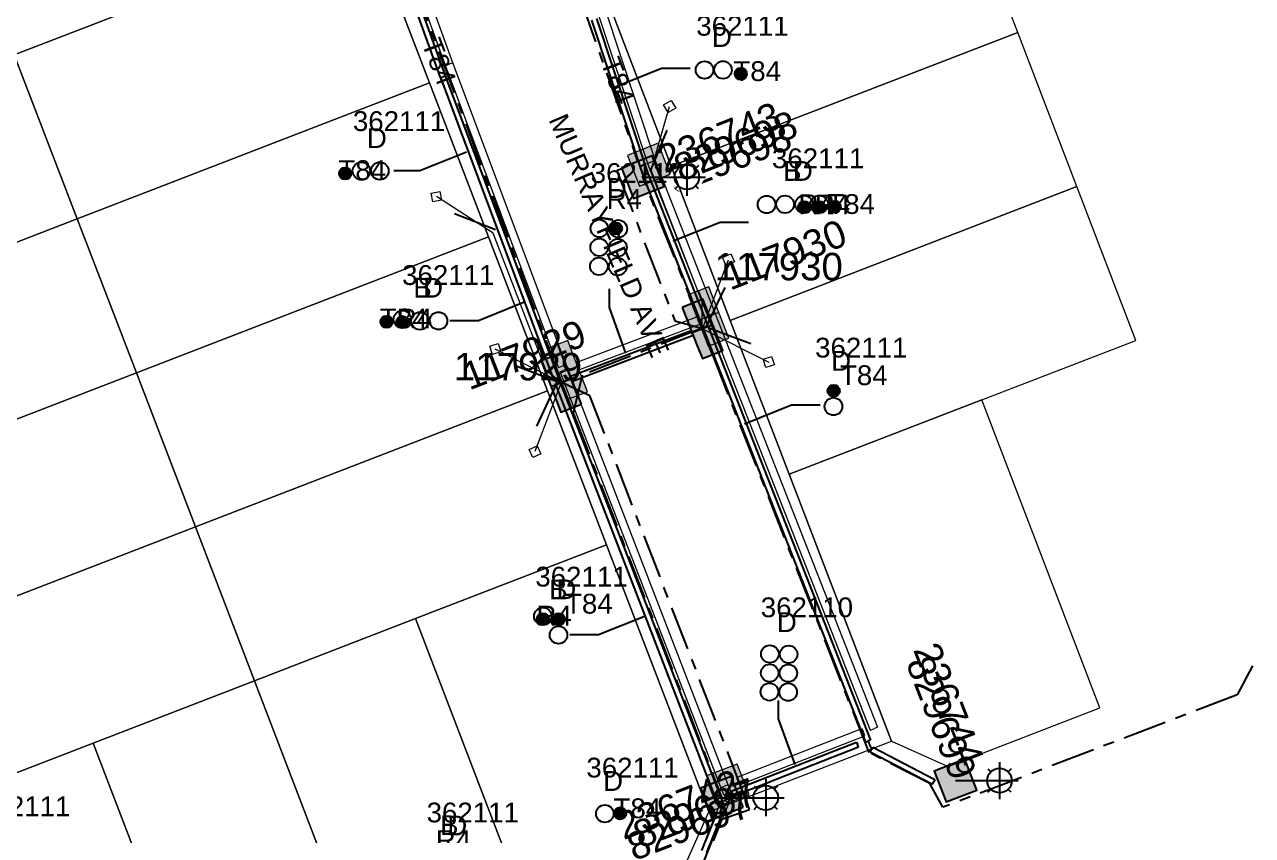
# Model space of a CAD drawing. Header units: metres. Extents: x 0 to 310918, y 0 to 6270107.
# Drawn here: x 310788.2 to 310899.8, y 6269673.4 to 6269747.1 of the extents above; entities that cross this region are included whole.
import ezdxf
from ezdxf.enums import TextEntityAlignment as Align

# ---------------------------------------------------------------- set-up
doc = ezdxf.new("R2010")
doc.units = ezdxf.units.M
doc.linetypes.add('Cable Exist UG', pattern=[7, 4, -1, 1, -1])
doc.linetypes.add('PHANTOMX2', pattern=[6.6, 3, -0.75, 0.2, -0.75, 0.2, -0.75, 0.2, -0.75])
doc.layers.get('0').update_dxf_attribs({"color": 6})
for name, color, linetype, lineweight in [('_User Miscellaneous1', 30, 'Continuous', 13), ('_User_LV_Exist', 5, 'Continuous', 35), ('Cadastre Developer_SP_NEW', 92, 'Continuous', 15), ('Cadastre Land Parcels_SP_EXT', 118, 'Continuous', 15), ('Cadastre Roads_SP_EXT', 218, 'Continuous', 15), ('Mains_LV_EXT', 163, 'Continuous', 25), ('Mains_LV_SL_EXT', 135, 'Continuous', 25), ('Services_SP_EXT', 42, 'PHANTOMX2', 20)]:
    doc.layers.add(name, color=color, linetype=linetype, lineweight=lineweight)
doc.layers.add('_User Miscellaneous12', color=252, linetype='Continuous', lineweight=13, plot=False, transparency=0.75)
for name, color, linetype in [('Duct_SP_EXT', 30, 'Continuous'), ('SupportsUG_SP_LV_EXT', 7, 'Continuous'), ('SupportsUG_SP_LV_SL_EXT', 7, 'Continuous'), ('Trench_SP_EXT', 7, 'Continuous')]:
    doc.layers.add(name, color=color, linetype=linetype)
doc.layers.add('Features_HIDE', color=1, linetype='Continuous', plot=False)
doc.styles.add('COLUMN_LABEL', font='arial.ttf', dxfattribs={"height": 2})
doc.styles.add('iecARIAL', font='arial.ttf', dxfattribs={"height": 2})
doc.styles.add('POLE_LABEL', font='arial.ttf', dxfattribs={"height": 2})
doc.styles.add('SL_LABEL', font='arial.ttf', dxfattribs={"height": 2})
doc.styles.get("Standard").update_dxf_attribs({"font": 'arial.ttf'})

# ---------------------------------------------------------------- blocks, each defined once
blk = doc.blocks.new('COLUMN_EXT')
blk.add_hatch(color=256).paths.add_polyline_path([(1.5, -1.5), (1.5, 1.5), (-1.5, 1.5), (-1.5, -1.5)])
blk.add_lwpolyline([(1.5, 1.5), (-1.5, 1.5), (-1.5, -1.5), (1.5, -1.5)], close=True)
at = {"flags": 1}
blk.add_attdef('Z', (-1.81, 2.35), '', height=0.2, rotation=180, dxfattribs=at)
at = {"flags": 9}
for tag, p in [('STREETNAME', (-1.81, 1.6)), ('LOCATION', (-1.81, 1.4)), ('SUBURB', (-1.81, 1.8)), ('LEGEND', (-1.81, 1.2)), ('NOTES', (-1.81, 2)), ('COLUMN_TYPE', (-1.81, 0.4)), ('OWNED_BY', (-1.81, 0.6)), ('USAGE', (-1.81, 1)), ('STATE', (-1.81, 0.8))]:
    blk.add_attdef(tag, text='', height=0.2, rotation=180, dxfattribs=at).set_placement(p, align=Align.MIDDLE_LEFT)
for tag, style, p in [('STRUCTURE_PLANT_NUMBER', 'POLE_LABEL', (-1.81, -0.03)), ('STREET_CODE', 'COLUMN_LABEL', (-1.81, 0.2))]:
    blk.add_attdef(tag, text='', height=0.2, rotation=180, dxfattribs=dict(at, style=style)).set_placement(p, align=Align.MIDDLE_LEFT)
at = {"style": 'COLUMN_LABEL', "width": 0.9, "flags": 8}
blk.add_attdef('ASSET_NUM', text='', height=2, rotation=270, dxfattribs=at).set_placement((2, -4), align=Align.MIDDLE_LEFT)
blk = doc.blocks.new('PILLAR_EXT')
blk.add_hatch(color=256).paths.add_polyline_path([(-2.5, 1), (-2.5, -1), (2.5, -1), (2.5, 1)])
for p, q in [((-2.5, 0), (2.5, 0)), ((0, 1), (0, -1))]:
    blk.add_line(p, q)
at = {"ltscale": 10}
blk.add_line((2.5, 0), (-2.5, 0), dxfattribs=at)
blk.add_lwpolyline([(-2.5, -1), (-1.25, -1), (1.25, -1), (2.5, -1), (2.5, 1), (-2.5, 1)], close=True)
at = {"width": 0.9, "flags": 8}
blk.add_attdef('ASSET_NUM', text='', height=2, rotation=90, dxfattribs=at).set_placement((-2, 4), align=Align.MIDDLE_LEFT)
for tag, p, flags in [('OWNED_BY', (0, -0.2), 9), ('STATE', (0, -0.4), 9), ('SUPPORT_TYPE', (0, -0.6), 9), ('USAGE', (0, -0.8), 9), ('LEGEND', (0, -1), 9), ('LOCATION', (0, -1.2), 9), ('STREETNAME', (0, -1.8), 9), ('SUBURB', (0, -2), 1), ('NOTES', (0, -1.4), 9), ('PARENT', (0, -1.6), 9)]:
    blk.add_attdef(tag, p, '', height=0.2, dxfattribs=dict(flags=flags))
blk = doc.blocks.new('DUCT_EXT')
blk.add_circle((0, 0.8), 0.8)
at = {"flags": 1}
blk.add_attdef('Z', (0, 0), '', height=0.2, dxfattribs=at)
at = {"flags": 9}
for tag, p in [('DUCT_CODE', (0, 0)), ('XSECT_TYPE', (0, -0.2)), ('STATE', (0, -0.6)), ('FB_REFERENCE', (0, -0.4)), ('NOTES', (0, -0.8))]:
    blk.add_attdef(tag, text='', height=0.2, dxfattribs=at).set_placement(p, align=Align.MIDDLE_LEFT)
blk = doc.blocks.new('SL_LANTERN_EXT')
at = {"flags": 9}
for tag, p in [('LRATECODE', (-7.4, 0)), ('LOUTREACHVOCAB', (-7.2, 0)), ('LOUTREACH', (-7, 0)), ('LANTNUMBER', (-6.6, 0)), ('LNEW', (-6.4, 0)), ('LMASTVOCAB', (-6.2, 0)), ('LMAST', (-6, 0)), ('LLAMPVOCAB', (-5.8, 0)), ('LLAMP', (-5.6, 0)), ('LEXIST', (-5.4, 0)), ('LCHARGE3PERCENT', (-5.2, 0)), ('LCHARGE3', (-5, 0)), ('LCHARGE2PERCENT', (-4.8, 0)), ('LCHARGE2', (-4.6, 0)), ('LCHARGE1PERCENT', (-4.4, 0)), ('LCHARGE1', (-4.2, 0)), ('LCATEGORY', (-4, 0)), ('LBRACKETVOCAB', (-3.8, 0)), ('LBRACKET', (-3.6, 0)), ('LKINGHEIGHT', (-3.4, 0)), ('CREPLACE', (-3.2, 0)), ('CREMOVE', (-3, 0)), ('CNUMBER', (-2.8, 0)), ('CNEW', (-2.6, 0)), ('CEXIST', (-2.4, 0)), ('USAGE', (-2.2, 0)), ('STATE', (-2, 0)), ('OWNED_BY', (-1.8, 0)), ('ORIENTATION', (-1.6, 0)), ('OPERATING_VOLTAGE', (-1.4, 0)), ('NO_PHASES', (-1.2, 0)), ('LANTERN_TYPE', (-1, 0)), ('LANTERN_PURPOSE', (-0.8, 0)), ('CONTROL_TYPE', (-0.6, 0)), ('CONSTRUCTED_VOLTAGE', (-0.4, 0))]:
    blk.add_attdef(tag, text='', height=0.001, rotation=270, dxfattribs=at).set_placement(p, align=Align.MIDDLE_LEFT)
at = {"style": 'SL_LABEL', "flags": 9}
blk.add_attdef('STREET_CODE', text='', height=0.001, rotation=270, dxfattribs=at).set_placement((0, 0), align=Align.MIDDLE_LEFT)
at = {"flags": 1}
blk.add_attdef('Z', (0, 0), '', height=0.001, rotation=270, dxfattribs=at)
at = {"width": 0.9}
blk.add_attdef('LNUMBER', text='', height=1, dxfattribs=at).set_placement((7, -1), align=Align.MIDDLE_LEFT)
at = {"flags": 9}
for tag, p in [('LREMOVE', (0, -7.6)), ('LREPLACE', (0, -7.8)), ('LTYPE', (0, -8)), ('LTYPEVOCAB', (0, -8.2)), ('LEGEND', (0, -8.4)), ('SUBURB', (0, -8.6)), ('STREETNAME', (0, -8.8)), ('LOCATION', (0, -9)), ('NOTES', (0, -9.2)), ('MAINTAINED_BY', (0, -9.86))]:
    blk.add_attdef(tag, text='', height=0.001, dxfattribs=at).set_placement(p, align=Align.MIDDLE_LEFT)
blk.add_attdef('OPERATED_BY', (0, -9.61), '', height=0.001, dxfattribs=at)
at = {"layer": 'Features_HIDE', "width": 0.9}
blk.add_attdef('ASSET_NUM', text='', height=1, dxfattribs=at).set_placement((7, 1), align=Align.MIDDLE_LEFT)
at = {"transparency": 33554651}
blk.add_wipeout([(5.69, 0), (5.06, -1.06), (4, -1.69), (2.94, -1.06), (2.31, 0), (2.94, 1.06), (4, 1.69), (5.06, 1.06)], dxfattribs=at)
for p, q in [((4, 1.69), (4, 0)), ((0, 0), (4, 0)), ((2.94, 1.06), (3.2, 0.8)), ((5.06, 1.06), (4.8, 0.8)), ((2.94, -1.06), (3.2, -0.8)), ((4, 0), (5.69, 0)), ((4, 0), (4, -1.69)), ((5.06, -1.06), (4.8, -0.8))]:
    blk.add_line(p, q)
blk.add_circle((4, 0), 1.12)
blk = doc.blocks.new('CCP_EXT')
at = {"flags": 9}
for tag, p in [('STATE', (0, -1.8)), ('LEGEND', (0, -1.4)), ('LIFE_SUPPORT', (0, -1.6)), ('NOTES', (0, -2))]:
    blk.add_attdef(tag, text='', height=0.2, dxfattribs=at).set_placement(p, align=Align.MIDDLE_LEFT)
at = {"transparency": 33554651}
blk.add_wipeout([(0, 0.57), (0.57, 0), (0, -0.57), (-0.57, 0)], dxfattribs=at)
blk.add_lwpolyline([(-0.57, 0), (0, 0.57), (0.57, 0), (0, -0.57), (-0.57, 0)])
at = {"flags": 1}
blk.add_attdef('Z', (0, 0), '', height=0.2, dxfattribs=at)
at = {"flags": 9}
for tag, p in [('CCP_TYPE', (0, 0)), ('CONSTRUCTED_VOLTAGE', (0, -0.2)), ('OPERATING_VOLTAGE', (0, -0.6)), ('ORIENTATION', (0, -0.8)), ('OWNED_BY', (0, -1)), ('NO_PHASES', (0, -0.4)), ('USAGE', (0, -1.2))]:
    blk.add_attdef(tag, text='', height=0.2, dxfattribs=at).set_placement(p, align=Align.MIDDLE_LEFT)
blk = doc.blocks.new('CABLE_LARGE_EXT')
h = blk.add_hatch(color=256)
edge = h.paths.add_edge_path()
edge.add_arc((0, 0.55), 0.55, 0, 360)
blk.add_circle((0, 0.55), 0.55)
at = {"flags": 1}
blk.add_attdef('Z', (0, 0), '', height=0.2, dxfattribs=at)
at = {"flags": 9}
for tag, p in [('COND_CODE', (0, 0)), ('STATE', (0, -0.4)), ('XSECT_SIZE', (0, -0.6)), ('FB_REFERENCE', (0, -0.2)), ('NOTES', (0, -0.8))]:
    blk.add_attdef(tag, text='', height=0.2, dxfattribs=at).set_placement(p, align=Align.MIDDLE_LEFT)

msp = doc.modelspace()

# ---------------------------------------------------------------- linework, layer by layer
at = {"layer": '_User Miscellaneous1'}
for p, q in [((310826.47, 6269743.38), (310821.06, 6269758.37)), ((310827.14, 6269743.62), (310821.74, 6269758.62)), ((310827.14, 6269743.62), (310826.81, 6269743.5)), ((310827.14, 6269743.62), (310826.81, 6269743.5)), ((310826.47, 6269743.37), (310826.81, 6269743.5)), ((310826.47, 6269743.38), (310826.81, 6269743.5)), ((310838.36, 6269716.37), (310849.32, 6269720.53)), ((310849.32, 6269720.53), (310849.45, 6269720.19)), ((310849.58, 6269719.86), (310849.45, 6269720.19)), ((310850.3, 6269720.61), (310850.63, 6269720.74)), ((310850.3, 6269720.61), (310850.63, 6269720.74)), ((310850.97, 6269720.87), (310850.63, 6269720.74)), ((310850.97, 6269720.87), (310850.63, 6269720.74)), ((310838.61, 6269715.7), (310849.58, 6269719.86)), ((310836.76, 6269715.9), (310837.09, 6269716.02)), ((310836.9, 6269715.53), (310837.23, 6269715.66)), ((310837.43, 6269716.15), (310837.09, 6269716.02)), ((310837.57, 6269715.79), (310837.23, 6269715.66)), ((310838.36, 6269716.37), (310838.48, 6269716.04)), ((310838.61, 6269715.7), (310838.48, 6269716.04)), ((310864.33, 6269683.09), (310864.47, 6269682.75)), ((310864.6, 6269682.42), (310864.47, 6269682.75)), ((310865.08, 6269682.93), (310865.42, 6269683.06)), ((310865.75, 6269683.19), (310865.42, 6269683.06))]:
    msp.add_line(p, q, dxfattribs=at)
at = {"layer": 'Cadastre Developer_SP_NEW', "linetype": 'Continuous'}
for points in [[(310819.29, 6269756.73), (310813.93, 6269770.73), (310796.57, 6269764.03), (310781.92, 6269758.36), (310787.28, 6269744.36), (310819.29, 6269756.73)], [(310793.01, 6269729.44), (310787.28, 6269744.36), (310755.27, 6269731.99), (310758.51, 6269723.56), (310761, 6269717.07), (310793.01, 6269729.44)], [(310798.38, 6269715.43), (310793.01, 6269729.44), (310761, 6269717.07), (310766.37, 6269703.06), (310798.38, 6269715.43)], [(310803.74, 6269701.42), (310798.38, 6269715.43), (310766.37, 6269703.06), (310771.74, 6269689.05), (310803.74, 6269701.42)], [(310794.46, 6269681.75), (310809.11, 6269687.41), (310803.74, 6269701.42), (310771.74, 6269689.05), (310777.1, 6269675.05), (310794.46, 6269681.75)], [(310834.49, 6269665.06), (310823.76, 6269693.07), (310809.11, 6269687.41), (310819.84, 6269659.4), (310834.49, 6269665.06)], [(310819.84, 6269659.4), (310809.11, 6269687.41), (310794.46, 6269681.75), (310805.19, 6269653.74), (310819.84, 6269659.4)], [(310805.19, 6269653.74), (310794.46, 6269681.75), (310777.1, 6269675.05), (310786.4, 6269650.77), (310791.56, 6269648.48), (310805.19, 6269653.74)]]:
    msp.add_lwpolyline(points, close=True, dxfattribs=at)
at = {"layer": 'Cadastre Land Parcels_SP_EXT', "linetype": 'Continuous'}
for points in [[(310819.29, 6269756.73), (310813.93, 6269770.73), (310796.57, 6269764.03), (310781.92, 6269758.36), (310787.28, 6269744.36), (310819.29, 6269756.73)], [(310878.5, 6269746.38), (310873.14, 6269760.39), (310841.62, 6269748.22), (310846.99, 6269734.21), (310878.5, 6269746.38)], [(310825.01, 6269741.8), (310819.29, 6269756.73), (310787.28, 6269744.36), (310793.01, 6269729.44), (310825.01, 6269741.8)], [(310883.87, 6269732.38), (310878.5, 6269746.38), (310846.99, 6269734.21), (310852.36, 6269720.2), (310883.87, 6269732.38)], [(310793.01, 6269729.44), (310787.28, 6269744.36), (310755.27, 6269731.99), (310758.51, 6269723.56), (310761, 6269717.07), (310793.01, 6269729.44)], [(310830.38, 6269727.79), (310825.01, 6269741.8), (310793.01, 6269729.44), (310798.38, 6269715.43), (310830.38, 6269727.79)], [(310875.23, 6269712.96), (310889.23, 6269718.37), (310883.87, 6269732.38), (310852.36, 6269720.2), (310857.72, 6269706.2), (310875.23, 6269712.96)], [(310798.38, 6269715.43), (310793.01, 6269729.44), (310761, 6269717.07), (310766.37, 6269703.06), (310798.38, 6269715.43)], [(310835.75, 6269713.78), (310830.38, 6269727.79), (310798.38, 6269715.43), (310803.74, 6269701.42), (310835.75, 6269713.78)], [(310803.74, 6269701.42), (310798.38, 6269715.43), (310766.37, 6269703.06), (310771.74, 6269689.05), (310803.74, 6269701.42)], [(310823.76, 6269693.07), (310841.11, 6269699.78), (310835.75, 6269713.78), (310803.74, 6269701.42), (310809.11, 6269687.41), (310823.76, 6269693.07)], [(310885.96, 6269684.96), (310875.23, 6269712.96), (310857.72, 6269706.2), (310867.02, 6269681.92), (310872.18, 6269679.63), (310885.96, 6269684.96)], [(310794.46, 6269681.75), (310809.11, 6269687.41), (310803.74, 6269701.42), (310771.74, 6269689.05), (310777.1, 6269675.05), (310794.46, 6269681.75)], [(310848.11, 6269670.33), (310850.41, 6269675.51), (310841.11, 6269699.78), (310823.76, 6269693.07), (310834.49, 6269665.06), (310848.11, 6269670.33)], [(310834.49, 6269665.06), (310823.76, 6269693.07), (310809.11, 6269687.41), (310819.84, 6269659.4), (310834.49, 6269665.06)], [(310819.84, 6269659.4), (310809.11, 6269687.41), (310794.46, 6269681.75), (310805.19, 6269653.74), (310819.84, 6269659.4)], [(310805.19, 6269653.74), (310794.46, 6269681.75), (310777.1, 6269675.05), (310786.4, 6269650.77), (310791.56, 6269648.48), (310805.19, 6269653.74)]]:
    msp.add_lwpolyline(points, close=True, dxfattribs=at)
at = {"layer": 'Duct_SP_EXT'}
for p, q in [((310826.03, 6269742.28), (310820.63, 6269757.28)), ((310826.49, 6269742.45), (310821.08, 6269757.44)), ((310826.49, 6269742.45), (310826.26, 6269742.36)), ((310826.49, 6269742.45), (310826.26, 6269742.36)), ((310826.03, 6269742.28), (310826.26, 6269742.36)), ((310826.04, 6269742.28), (310826.26, 6269742.36)), ((310837.85, 6269715.13), (310848.82, 6269719.29)), ((310848.82, 6269719.29), (310848.91, 6269719.06)), ((310848.99, 6269718.84), (310848.91, 6269719.06)), ((310849.86, 6269719.52), (310850.09, 6269719.61)), ((310849.86, 6269719.52), (310850.09, 6269719.61)), ((310850.31, 6269719.69), (310850.09, 6269719.61)), ((310850.31, 6269719.69), (310850.09, 6269719.61)), ((310838.02, 6269714.68), (310848.99, 6269718.84)), ((310836.32, 6269714.81), (310836.55, 6269714.89)), ((310836.46, 6269714.45), (310836.69, 6269714.53)), ((310836.77, 6269714.98), (310836.55, 6269714.89)), ((310836.91, 6269714.62), (310836.69, 6269714.53)), ((310837.85, 6269715.13), (310837.94, 6269714.9)), ((310838.02, 6269714.68), (310837.94, 6269714.9)), ((310863.83, 6269681.85), (310863.92, 6269681.62)), ((310864.01, 6269681.4), (310863.92, 6269681.62)), ((310864.65, 6269681.84), (310864.87, 6269681.93)), ((310865.1, 6269682.02), (310864.87, 6269681.93)), ((310865.09, 6269680.95), (310865.2, 6269681.16)), ((310865.31, 6269681.37), (310865.2, 6269681.16))]:
    msp.add_line(p, q, dxfattribs=at)
for points in [[(310848.71, 6269743.11), (310846.12, 6269743.11), (310841.85, 6269741.39)], [(310821.77, 6269733.82), (310822.97, 6269733.82), (310824.13, 6269733.82), (310828.4, 6269735.54)], [(310854.03, 6269729.11), (310851.44, 6269729.11), (310847.17, 6269727.39)], [(310841.34, 6269723.06), (310841.34, 6269721.38), (310842.85, 6269717.22)], [(310826.87, 6269720.2), (310829.47, 6269720.2), (310833.73, 6269721.92)], [(310860.53, 6269712.49), (310857.93, 6269712.49), (310853.66, 6269710.77)], [(310837.78, 6269691.62), (310840.38, 6269691.62), (310844.64, 6269693.34)], [(310856.72, 6269685.64), (310856.72, 6269683.96), (310858.23, 6269679.8)]]:
    msp.add_lwpolyline(points, dxfattribs=at)
at = {"layer": 'Trench_SP_EXT', "linetype": 'Cable Exist UG'}
for points in [[(310827.29, 6269729.91), (310831.3, 6269728.37)], [(310854.23, 6269718.05), (310850.18, 6269719.57), (310852.12, 6269723.67)], [(310849.74, 6269719.47), (310848.93, 6269719.09)], [(310834.79, 6269710.58), (310836.64, 6269714.6), (310832.57, 6269716.15)], [(310837.95, 6269714.94), (310837.02, 6269714.56)]]:
    msp.add_lwpolyline(points, dxfattribs=at)
msp.add_lwpolyline([(310865.2, 6269681.24, -0.100947), (310864.93, 6269681.88)], format="xyb", dxfattribs=at)

# ---------------------------------------------------------------- block references
at = {"layer": 'Duct_SP_EXT'}
for name, p in [('DUCT_EXT', (310850.02, 6269742.17)), ('DUCT_EXT', (310851.7, 6269742.18)), ('CABLE_LARGE_EXT', (310853.31, 6269742.07)), ('DUCT_EXT', (310820.51, 6269732.99)), ('CABLE_LARGE_EXT', (310817.36, 6269733.01)), ('DUCT_EXT', (310818.83, 6269732.98)), ('DUCT_EXT', (310855.66, 6269729.94)), ('DUCT_EXT', (310857.34, 6269729.95)), ('DUCT_EXT', (310859.07, 6269729.95)), ('DUCT_EXT', (310860.45, 6269729.95)), ('CABLE_LARGE_EXT', (310859.07, 6269729.95)), ('CABLE_LARGE_EXT', (310860.45, 6269729.95)), ('CABLE_LARGE_EXT', (310861.85, 6269729.97)), ('CABLE_LARGE_EXT', (310821.12, 6269719.52)), ('DUCT_EXT', (310822.55, 6269719.5)), ('CABLE_LARGE_EXT', (310822.55, 6269719.5)), ('DUCT_EXT', (310824.16, 6269719.35)), ('DUCT_EXT', (310825.84, 6269719.36)), ('CABLE_LARGE_EXT', (310861.76, 6269713.25)), ('DUCT_EXT', (310861.74, 6269711.57)), ('DUCT_EXT', (310835.33, 6269692.48)), ('CABLE_LARGE_EXT', (310835.33, 6269692.48)), ('CABLE_LARGE_EXT', (310836.78, 6269692.47)), ('DUCT_EXT', (310836.75, 6269690.79))]:
    msp.add_blockref(name, p, dxfattribs=at)
for name, p, rotation in [('DUCT_EXT', (310839.66, 6269728.57), 269.2926806302204), ('DUCT_EXT', (310841.38, 6269728.54), 269.2926806302204), ('CABLE_LARGE_EXT', (310841.42, 6269728.56), 269.9999999999998), ('DUCT_EXT', (310839.65, 6269726.85), 269.2926806302204), ('DUCT_EXT', (310841.35, 6269726.83), 269.2926806302204), ('DUCT_EXT', (310839.62, 6269725.12), 269.2926806302204), ('DUCT_EXT', (310841.33, 6269725.1), 269.2926806302204), ('DUCT_EXT', (310855.16, 6269689.86), 269.2926806302204), ('DUCT_EXT', (310856.87, 6269689.83), 269.2926806302204), ('DUCT_EXT', (310855.14, 6269688.14), 269.2926806302204), ('DUCT_EXT', (310856.84, 6269688.12), 269.2926806302204), ('DUCT_EXT', (310855.12, 6269686.42), 269.2926806302204), ('DUCT_EXT', (310856.82, 6269686.4), 269.2926806302204), ('DUCT_EXT', (310840.16, 6269675.33), 269.9999999999998)]:
    msp.add_blockref(name, p, dxfattribs=dict(at, rotation=rotation))
at = {"layer": 'SupportsUG_SP_LV_EXT'}
ref = msp.add_blockref('PILLAR_EXT', (310849.84, 6269719.42), dxfattribs=dict(at, rotation=291.4288602635694))
ref.add_attrib('ASSET_NUM', '117930', dxfattribs={"layer": '0', "height": 2.5, "style": 'iecARIAL'}).set_placement((310850.94, 6269725.09), align=Align.MIDDLE_LEFT)
ref = msp.add_blockref('PILLAR_EXT', (310837, 6269714.55), dxfattribs=dict(at, rotation=111.1095242308256))
ref.add_attrib('ASSET_NUM', '117929', dxfattribs={"layer": '0', "height": 2.5, "style": 'iecARIAL'}).set_placement((310838.89, 6269715.99), align=Align.MIDDLE_RIGHT)
at = {"layer": 'SupportsUG_SP_LV_SL_EXT'}
ref = msp.add_blockref('COLUMN_EXT', (310844.42, 6269733.23), dxfattribs=dict(at, rotation=111.4288602635696))
ref.add_attrib('ASSET_NUM', '829698', dxfattribs={"layer": '0', "height": 2.5, "rotation": 21.4289, "style": 'COLUMN_LABEL'}).set_placement((310846.42, 6269733.98), align=Align.TOP_LEFT)
ref = msp.add_blockref('COLUMN_EXT', (310872.83, 6269678.34), dxfattribs=dict(at, rotation=21.16857685765192))
ref.add_attrib('ASSET_NUM', '829699', dxfattribs={"layer": '0', "height": 2.5, "rotation": 291.1686, "style": 'COLUMN_LABEL'}).set_placement((310874.83, 6269679.09), align=Align.TOP_RIGHT)
ref = msp.add_blockref('COLUMN_EXT', (310851.58, 6269676.78), dxfattribs=dict(at, rotation=291.1095242308254))
ref.add_attrib('ASSET_NUM', '829697', dxfattribs={"layer": '0', "height": 2.5, "rotation": 21.1095, "style": 'COLUMN_LABEL'}).set_placement((310853.58, 6269677.53), align=Align.TOP_RIGHT)

# ---------------------------------------------------------------- texts
at = {"layer": 'Duct_SP_EXT'}
for s, p in [('362111', (310849.27, 6269746.09)), ('D', (310850.69, 6269745.07)), ('T84', (310852.64, 6269741.97)), ('362111', (310818.06, 6269737.42)), ('D', (310819.33, 6269735.87)), ('362111', (310856.15, 6269734.04)), ('T84', (310816.74, 6269732.96)), ('B', (310857.16, 6269732.89)), ('D', (310858.05, 6269732.89)), ('362110', (310839.67, 6269732.7)), ('D', (310841.13, 6269731.34)), ('R4', (310858.56, 6269729.85)), ('R4', (310860.05, 6269729.84)), ('T84', (310861.18, 6269729.88)), ('362111', (310822.53, 6269723.42)), ('B', (310823.55, 6269722.27)), ('D', (310824.44, 6269722.27)), ('T84', (310820.51, 6269719.47)), ('R4', (310822.04, 6269719.46)), ('362111', (310860.07, 6269716.82)), ('D', (310861.53, 6269715.62)), ('T84', (310862.33, 6269714.31)), ('362111', (310834.64, 6269695.99)), ('B', (310835.89, 6269694.83)), ('D', (310836.55, 6269694.84)), ('T84', (310837.34, 6269693.53)), ('362110', (310855.13, 6269693.2)), ('R4', (310834.74, 6269692.44)), ('D', (310856.59, 6269691.85)), ('362111', (310839.28, 6269678.62)), ('D', (310840.8, 6269677.4)), ('362111', (310783.99, 6269675.1)), ('362111', (310824.76, 6269674.54)), ('B', (310825.98, 6269673.38)), ('D', (310826.64, 6269673.36)), ('R4', (310825.59, 6269672.03))]:
    msp.add_text(s, height=1.8, dxfattribs=at).set_placement(p)
at = {"layer": 'Mains_LV_EXT'}
for rotation, p in [(290.8901, (310824.28, 6269745.43)), (290.509, (310840.55, 6269743.72))]:
    msp.add_text('T84', height=1.8, rotation=rotation, dxfattribs=at).set_placement(p)

# ---------------------------------------------------------------- next in the draw order: block references
at = {"layer": 'Features_HIDE'}
ref = msp.add_blockref('SL_LANTERN_EXT', (310844.42, 6269733.23), dxfattribs=at)
ref.add_attrib('ASSET_NUM', '236743', dxfattribs={"layer": '0', "height": 2.5, "rotation": 21.4289, "style": 'iecARIAL'}).set_placement((310845.92, 6269734.73), align=Align.MIDDLE_LEFT)
ref = msp.add_blockref('SL_LANTERN_EXT', (310872.83, 6269678.34), dxfattribs=at)
ref.add_attrib('ASSET_NUM', '236744', dxfattribs={"layer": '0', "height": 2.5, "rotation": 291.1686, "style": 'iecARIAL'}).set_placement((310874.33, 6269679.84), align=Align.MIDDLE_RIGHT)
ref = msp.add_blockref('SL_LANTERN_EXT', (310851.58, 6269676.78), dxfattribs=at)
ref.add_attrib('ASSET_NUM', '236742', dxfattribs={"layer": '0', "height": 2.5, "rotation": 21.1095, "style": 'iecARIAL'}).set_placement((310853.08, 6269678.28), align=Align.MIDDLE_RIGHT)
at = {"layer": 'Services_SP_EXT'}
for p, rotation in [((310825.65, 6269731.46), 326.0206578394815), ((310852.2, 6269725.71), 249.4288602981267), ((310831, 6269717.59), 333.109524165388), ((310855.86, 6269716.41), 153.4288604923203), ((310834.61, 6269708.26), 69.10952412341044)]:
    msp.add_blockref('CCP_EXT', p, dxfattribs=dict(at, rotation=rotation))

# ---------------------------------------------------------------- next in the draw order: linework, layer by layer
at = {"layer": '_User Miscellaneous1'}
for p, q in [((310840.18, 6269748.6), (310844.85, 6269734.5)), ((310840.87, 6269748.83), (310845.53, 6269734.73)), ((310837.43, 6269716.15), (310827.14, 6269743.62)), ((310836.76, 6269715.9), (310826.47, 6269743.37)), ((310844.85, 6269734.5), (310845.19, 6269734.61)), ((310844.85, 6269734.48), (310845.19, 6269734.61)), ((310845.52, 6269734.74), (310845.19, 6269734.61)), ((310845.53, 6269734.73), (310845.19, 6269734.61)), ((310845.52, 6269734.74), (310850.97, 6269720.87)), ((310844.85, 6269734.48), (310850.3, 6269720.61)), ((310850.3, 6269720.61), (310865.08, 6269682.93)), ((310850.97, 6269720.87), (310865.75, 6269683.19)), ((310852.17, 6269677.96), (310837.57, 6269715.79)), ((310851.5, 6269677.71), (310836.9, 6269715.53)), ((310852.93, 6269678.61), (310864.33, 6269683.09)), ((310853.19, 6269677.94), (310864.6, 6269682.42)), ((310851.5, 6269677.71), (310851.84, 6269677.83)), ((310851.5, 6269677.71), (310851.84, 6269677.83)), ((310851.76, 6269677.04), (310851.5, 6269677.71)), ((310852.17, 6269677.96), (310851.84, 6269677.83)), ((310852.17, 6269677.96), (310851.84, 6269677.83)), ((310852.53, 6269677.04), (310852.17, 6269677.96)), ((310852.93, 6269678.61), (310853.06, 6269678.28)), ((310853.19, 6269677.94), (310853.06, 6269678.28)), ((310850.21, 6269673.15), (310851.59, 6269676.61)), ((310851.59, 6269676.61), (310851.93, 6269676.48)), ((310851.79, 6269677.11), (310851.76, 6269677.04)), ((310851.76, 6269677.04), (310852.14, 6269677.04)), ((310851.79, 6269677.11), (310852.12, 6269676.98)), ((310852.46, 6269676.85), (310852.12, 6269676.98)), ((310852.53, 6269677.04), (310852.14, 6269677.04)), ((310852.46, 6269676.85), (310852.53, 6269677.04)), ((310850.88, 6269672.87), (310852.26, 6269676.35)), ((310852.26, 6269676.35), (310851.93, 6269676.48))]:
    msp.add_line(p, q, dxfattribs=at)
at = {"layer": '_User Miscellaneous12'}
for points in [[(310836.99, 6269714.57), (310835.63, 6269715.61), (310830.81, 6269728.13), (310825.65, 6269731.46)], [(310849.84, 6269719.42), (310852.2, 6269725.71)], [(310849.84, 6269719.42), (310855.86, 6269716.41)], [(310837, 6269714.55), (310831, 6269717.59)], [(310837, 6269714.55), (310834.61, 6269708.26)]]:
    msp.add_lwpolyline(points, dxfattribs=at)
at = {"layer": 'Cadastre Developer_SP_NEW', "linetype": 'Continuous'}
for points in [[(310825.01, 6269741.8), (310819.29, 6269756.73), (310787.28, 6269744.36), (310793.01, 6269729.44), (310825.01, 6269741.8)], [(310830.38, 6269727.79), (310825.01, 6269741.8), (310793.01, 6269729.44), (310798.38, 6269715.43), (310830.38, 6269727.79)], [(310875.23, 6269712.96), (310889.23, 6269718.37), (310883.87, 6269732.38), (310852.36, 6269720.2), (310857.72, 6269706.2), (310875.23, 6269712.96)], [(310835.75, 6269713.78), (310830.38, 6269727.79), (310798.38, 6269715.43), (310803.74, 6269701.42), (310835.75, 6269713.78)], [(310823.76, 6269693.07), (310841.11, 6269699.78), (310835.75, 6269713.78), (310803.74, 6269701.42), (310809.11, 6269687.41), (310823.76, 6269693.07)], [(310885.96, 6269684.96), (310875.23, 6269712.96), (310857.72, 6269706.2), (310867.02, 6269681.92), (310872.18, 6269679.63), (310885.96, 6269684.96)], [(310848.11, 6269670.33), (310850.41, 6269675.51), (310841.11, 6269699.78), (310823.76, 6269693.07), (310834.49, 6269665.06), (310848.11, 6269670.33)]]:
    msp.add_lwpolyline(points, close=True, dxfattribs=at)
at = {"layer": 'Duct_SP_EXT'}
for p, q in [((310839.75, 6269747.51), (310844.41, 6269733.41)), ((310840.21, 6269747.66), (310844.87, 6269733.56)), ((310836.77, 6269714.98), (310826.49, 6269742.45)), ((310836.32, 6269714.81), (310826.04, 6269742.28)), ((310844.41, 6269733.41), (310844.64, 6269733.48)), ((310844.42, 6269733.39), (310844.64, 6269733.48)), ((310844.87, 6269733.57), (310844.64, 6269733.48)), ((310844.87, 6269733.56), (310844.64, 6269733.48)), ((310844.87, 6269733.57), (310850.31, 6269719.69)), ((310844.42, 6269733.39), (310849.86, 6269719.52)), ((310849.86, 6269719.52), (310864.65, 6269681.84)), ((310850.31, 6269719.69), (310865.1, 6269682.02)), ((310851.52, 6269676.79), (310836.91, 6269714.62)), ((310851.07, 6269676.62), (310836.46, 6269714.45)), ((310852.43, 6269677.37), (310863.83, 6269681.85)), ((310852.6, 6269676.92), (310864.01, 6269681.4)), ((310865.31, 6269681.37), (310870.96, 6269678.43)), ((310865.09, 6269680.95), (310870.74, 6269678.01)), ((310870.74, 6269678.01), (310870.85, 6269678.22)), ((310870.96, 6269678.43), (310870.85, 6269678.22)), ((310851.07, 6269676.62), (310851.29, 6269676.7)), ((310851.07, 6269676.62), (310851.29, 6269676.7)), ((310851.34, 6269675.91), (310851.07, 6269676.62)), ((310851.52, 6269676.79), (310851.29, 6269676.7)), ((310851.52, 6269676.79), (310851.29, 6269676.7)), ((310851.86, 6269675.91), (310851.52, 6269676.79)), ((310852.43, 6269677.37), (310852.52, 6269677.15)), ((310852.6, 6269676.92), (310852.52, 6269677.15)), ((310851.35, 6269675.94), (310851.34, 6269675.91)), ((310851.34, 6269675.91), (310851.6, 6269675.91)), ((310851.35, 6269675.94), (310851.58, 6269675.85)), ((310851.8, 6269675.76), (310851.58, 6269675.85)), ((310851.86, 6269675.91), (310851.6, 6269675.91)), ((310851.8, 6269675.76), (310851.86, 6269675.91)), ((310849.78, 6269671.97), (310851.16, 6269675.44)), ((310850.22, 6269671.79), (310851.61, 6269675.26)), ((310851.16, 6269675.44), (310851.38, 6269675.35)), ((310851.61, 6269675.26), (310851.38, 6269675.35))]:
    msp.add_line(p, q, dxfattribs=at)
at = {"layer": 'Mains_LV_EXT', "linetype": 'Cable Exist UG'}
for points in [[(310821.02, 6269757.77), (310837.01, 6269714.57)], [(310899.82, 6269688.79), (310898.44, 6269686.13), (310871.69, 6269675.91), (310870.5, 6269678.09), (310864.98, 6269680.91), (310849.84, 6269719.42)], [(310827.27, 6269640.94), (310825.78, 6269641.84), (310825.78, 6269641.84), (310820.86, 6269653.45), (310821.88, 6269658.68), (310849.21, 6269669.15), (310850.69, 6269672.8), (310851.49, 6269674.81), (310854.1, 6269675.72), (310853.54, 6269677.27), (310853.54, 6269677.27), (310839.61, 6269713.34), (310836.99, 6269714.57)]]:
    msp.add_lwpolyline(points, dxfattribs=at)
at = {"layer": 'Mains_LV_SL_EXT', "linetype": 'Cable Exist UG'}
for points in [[(310849.84, 6269719.42), (310844.37, 6269733.35)], [(310849.81, 6269719.49), (310838.89, 6269715.22), (310838.08, 6269711.77), (310851.57, 6269676.81)]]:
    msp.add_lwpolyline(points, dxfattribs=at)
at = {"layer": 'Trench_SP_EXT', "linetype": 'Cable Exist UG'}
for points in [[(310846.58, 6269737.49), (310844.96, 6269733.48)], [(310851.57, 6269675.84), (310851.38, 6269675.36)]]:
    msp.add_lwpolyline(points, dxfattribs=at)

# ---------------------------------------------------------------- next in the draw order: block references
at = {"layer": '_User Miscellaneous1'}
ref = msp.add_blockref('PILLAR_EXT', (310850.38, 6269720.55), dxfattribs=dict(at, rotation=291.4288602635694))
ref.add_attrib('ASSET_NUM', '117930', dxfattribs={"layer": '0', "height": 2.5, "rotation": 21.4289, "style": 'iecARIAL'}).set_placement((310851.88, 6269724.05), align=Align.MIDDLE_LEFT)
ref = msp.add_blockref('PILLAR_EXT', (310837.55, 6269715.68), dxfattribs=dict(at, rotation=111.1095242308256))
ref.add_attrib('ASSET_NUM', '117929', dxfattribs={"layer": '0', "height": 2.5, "rotation": 21.1095, "style": 'iecARIAL'}).set_placement((310839.05, 6269719.18), align=Align.MIDDLE_RIGHT)
ref = msp.add_blockref('COLUMN_EXT', (310852.13, 6269677.91), dxfattribs=dict(at, rotation=291.1095242308254))
ref.add_attrib('ASSET_NUM', '829697', dxfattribs={"layer": '0', "height": 2.5, "rotation": 21.1095, "style": 'COLUMN_LABEL'}).set_placement((310854.13, 6269678.66), align=Align.TOP_RIGHT)
at = {"layer": 'Duct_SP_EXT', "rotation": 269.9999999999998}
msp.add_blockref('CABLE_LARGE_EXT', (310841.8, 6269675.36), dxfattribs=at)
at = {"layer": 'Services_SP_EXT', "rotation": 255.7364216511188}
msp.add_blockref('CCP_EXT', (310846.85, 6269739.65), dxfattribs=at)

# ---------------------------------------------------------------- next in the draw order: texts
at = {"layer": 'Duct_SP_EXT'}
for s, p in [('R4', (310841.12, 6269730.34)), ('T84', (310841.75, 6269674.92))]:
    msp.add_text(s, height=1.8, dxfattribs=at).set_placement(p)

# ---------------------------------------------------------------- next in the draw order: linework, layer by layer
at = {"layer": '_User Miscellaneous12'}
msp.add_lwpolyline([(310849.81, 6269719.49), (310849.81, 6269721.84), (310845.16, 6269733.87), (310846.85, 6269739.65)], dxfattribs=at)
at = {"layer": 'Cadastre Developer_SP_NEW', "linetype": 'Continuous'}
for points in [[(310878.5, 6269746.38), (310873.14, 6269760.39), (310841.62, 6269748.22), (310846.99, 6269734.21), (310878.5, 6269746.38)], [(310883.87, 6269732.38), (310878.5, 6269746.38), (310846.99, 6269734.21), (310852.36, 6269720.2), (310883.87, 6269732.38)]]:
    msp.add_lwpolyline(points, close=True, dxfattribs=at)
at = {"layer": 'Cadastre Roads_SP_EXT', "linetype": 'Continuous'}
msp.add_lwpolyline([(310867.02, 6269681.92), (310857.72, 6269706.2), (310852.36, 6269720.2), (310846.99, 6269734.21), (310841.62, 6269748.22), (310835.9, 6269763.15), (310830.54, 6269777.15), (310821.23, 6269801.43), (310804.62, 6269795.01), (310813.93, 6269770.73), (310819.29, 6269756.73), (310825.01, 6269741.8), (310830.38, 6269727.79), (310835.75, 6269713.78), (310841.11, 6269699.78), (310850.41, 6269675.51), (310867.02, 6269681.92)], close=True, dxfattribs=at)
at = {"layer": 'Mains_LV_EXT', "linetype": 'Cable Exist UG'}
msp.add_lwpolyline([(310834.13, 6269762.52), (310843.94, 6269734.66), (310842.05, 6269733.79), (310842.05, 6269733.79), (310847.32, 6269720.17), (310849.86, 6269719.47)], dxfattribs=at)

# ---------------------------------------------------------------- next in the draw order: block references
at = {"layer": '_User Miscellaneous1'}
ref = msp.add_blockref('COLUMN_EXT', (310844.96, 6269734.36), dxfattribs=dict(at, rotation=111.4288602635696))
ref.add_attrib('ASSET_NUM', '829698', dxfattribs={"layer": '0', "height": 2.5, "rotation": 21.4289, "style": 'COLUMN_LABEL'}).set_placement((310846.96, 6269735.11), align=Align.TOP_LEFT)

# ---------------------------------------------------------------- next in the draw order: texts
at = {"layer": '_User_LV_Exist'}
msp.add_text('MURRAYFIELD AVE', height=1.8, rotation=293.3344, dxfattribs=at).set_placement((310835.82, 6269738.47))
at = {"layer": 'Cadastre Roads_SP_EXT'}
msp.add_text('MURRAYFIELD AVE', height=1.8, rotation=293.3344, dxfattribs=at).set_placement((310835.82, 6269738.47))

doc.saveas('drawing.dxf')
